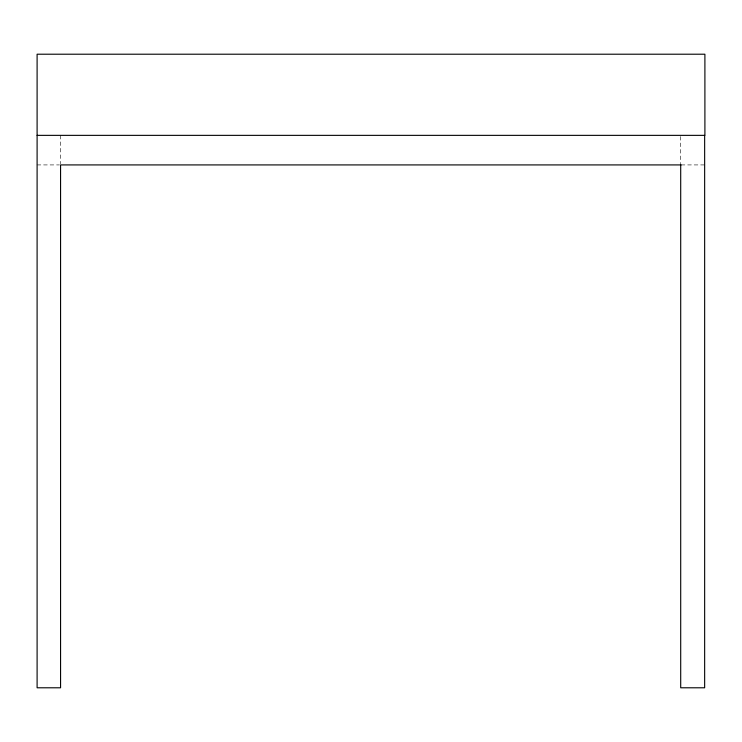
<?xml version="1.0" encoding="UTF-8"?>
<svg xmlns="http://www.w3.org/2000/svg" width="742" height="742" viewBox="0 0 742 742"><rect width="100%" height="100%" fill="white"/><g stroke="black" fill="none" stroke-linecap="round" stroke-linejoin="round"><path stroke-width="0.56" stroke-dasharray="3.71 2.78" d="M37.1 164.919L59.453 164.919M681.184 164.919L704.65 164.919M680.702 136.5L680.702 163.778M60.566 135.359L60.566 163.778"/><path stroke-width="1.11" d="M37.1 135.359L704.9 135.359L704.9 54.212L37.1 54.212L37.1 687.788L60.566 687.788L60.566 164.919L681.184 164.919M704.65 135.359L704.65 687.788L680.702 687.788L680.702 164.919"/></g></svg>
